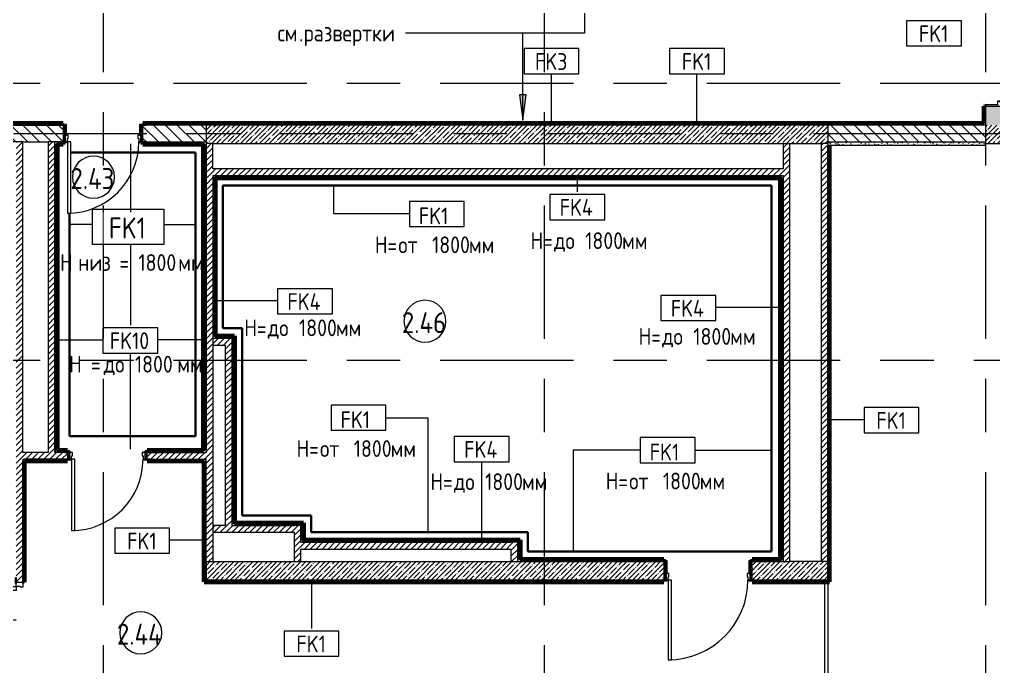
# Model space of a CAD drawing. Header units: millimetres. Extents: x 81731 to 272849, y -8553 to 29000.
# Drawn here: x 109710 to 121303, y 4150 to 11859 of the extents above; entities that cross this region are included whole.
import ezdxf

# ---------------------------------------------------------------- set-up
doc = ezdxf.new("R2010")
doc.units = ezdxf.units.MM
doc.linetypes.add('Осевая', pattern=[3175, 635, -476.25, 1587.5, -476.25])
for name, color, linetype, lineweight in [('A-AREA-IDEN', 7, 'Continuous', 9), ('A-DETL', 7, 'Continuous', 9), ('A-DETL-1', 7, 'Continuous', 35), ('A-DOOR', 7, 'Continuous', 9), ('A-DOOR-1', 7, 'Continuous', 13), ('A-DOOR-FRAM', 7, 'Continuous', 13), ('A-DOOR-FRAM-1', 7, 'Continuous', 9), ('A-WALL', 7, 'Continuous', 9), ('A-WALL-IDEN', 7, 'Continuous', 9), ('G-ANNO-TEXT', 7, 'Continuous', 9), ('I-WALL', 7, 'Continuous', 9), ('Оси', 7, 'Continuous', 9), ('Оси-2', 7, 'Осевая', 9)]:
    doc.layers.add(name, color=color, linetype=linetype, lineweight=lineweight)
for name, color, linetype, lineweight, true_color in [('A-WALL-2', 7, 'Continuous', 9, 0xff80c0), ('G-ANNO-TEXT-1', 7, 'Continuous', 9, 0x3c3c3c), ('I-WALL-15', 7, 'Continuous', 90, 0x00ff40), ('I-WALL-19', 7, 'Continuous', 50, 0xe1dc04), ('I-WALL-2', 7, 'Continuous', 9, 0x00ff40), ('I-WALL-21', 7, 'Continuous', 70, 0xa9f3f5), ('I-WALL-3', 7, 'Continuous', 9, 0xa9f3f5), ('I-WALL-4', 7, 'Continuous', 9, 0xc0c0c0), ('I-WALL-7', 7, 'Continuous', 80, 0xff80c0)]:
    doc.layers.add(name, color=color, linetype=linetype, lineweight=lineweight, true_color=true_color)
doc.styles.add('GOST Common', font='GOST_Common.ttf', dxfattribs={"width": 0.9, "height": 250})
doc.styles.add('GOST Common_1', font='GOST_Common.ttf', dxfattribs={"width": 0.9, "height": 200})
pattern_1 = [(45, (0, 0), (-35.35534, 35.35534), [])]
pattern_2 = [(45, (0, 0), (-57.024626, 57.024626), []), (45, (57.025, 0), (-57.024626, 57.024626), [100.806, -20.161, 3.353, -16.808])]
pattern_3 = [(0, (0, 0), (121.92, 30.48), [10.058, -81.382, 10.058, -81.382, -487.68]), (0, (0, 0), (121.92, 30.48), [-182.88, 10.058, -172.822, 10.058, -81.382, -213.36]), (0, (0, 0), (121.92, 30.48), [-457.2, 10.058, -50.902, 10.058, -142.342]), (120, (45.72, 15.24), (-87.356454, 90.345817), [10.058, -81.382, 10.058, -81.382, -487.68]), (120, (45.72, 15.24), (-87.356454, 90.345817), [-182.88, 10.058, -172.822, 10.058, -81.382, -213.36]), (120, (45.72, 15.24), (-87.356454, 90.345817), [-457.2, 10.058, -50.902, 10.058, -142.342]), (240, (60.96, 76.2), (-34.563546, -120.825817), [10.058, -81.382, 10.058, -81.382, -487.68]), (240, (60.96, 76.2), (-34.563546, -120.825817), [-182.88, 10.058, -172.822, 10.058, -81.382, -213.36]), (240, (60.96, 76.2), (-34.563546, -120.825817), [-457.2, 10.058, -50.902, 10.058, -142.342])]

# ---------------------------------------------------------------- blocks, each defined once
blk = doc.blocks.new('110_Дверь_СКБ_2Ст - Д-1_л_Лестничная клетка EIS60 2-32142534-План отделки стен 2 этажа в осях 23-33')
at = {"layer": 'A-DOOR'}
for centre, radius, start, end in [((662.5, 110), 900, 90, 180), ((-637.5, 110), 400, 360, 90)]:
    blk.add_arc(centre, radius, start, end, dxfattribs=at)
at = {"layer": 'A-DOOR-1'}
for p, q in [((662.5, 1010), (612.5, 1010)), ((612.5, 1010), (612.5, 110)), ((662.5, 110), (662.5, 1010)), ((-637.5, 510), (-637.5, 110)), ((-587.5, 510), (-637.5, 510)), ((-587.5, 110), (-587.5, 510)), ((-637.5, 110), (-587.5, 110)), ((612.5, 110), (662.5, 110))]:
    blk.add_line(p, q, dxfattribs=at)
at = {"layer": 'A-DOOR-FRAM'}
for p, q in [((-672.5, 118), (-742.5, 118)), ((-742.5, 118), (-742.5, 110)), ((-672.5, 110), (-672.5, 118)), ((767.5, 118), (697.5, 118)), ((697.5, 118), (697.5, 110)), ((767.5, 110), (767.5, 118)), ((-742.5, 110), (-672.5, 110)), ((-637.5, 110), (-687.5, 110)), ((-687.5, 110), (-687.5, 30)), ((-687.5, 30), (-627.5, 30)), ((-672.5, 30), (-687.5, 30)), ((-687.5, 30), (-687.5, -110)), ((-672.5, -110), (-672.5, 30)), ((-637.5, 60), (-637.5, 110)), ((-627.5, 60), (-637.5, 60)), ((-627.5, 30), (-627.5, 60)), ((662.5, 60), (652.5, 60)), ((652.5, 60), (652.5, 30)), ((652.5, 30), (712.5, 30)), ((662.5, 110), (662.5, 60)), ((712.5, 110), (662.5, 110)), ((697.5, 110), (767.5, 110)), ((712.5, 30), (697.5, 30)), ((697.5, 30), (697.5, -110)), ((712.5, 30), (712.5, 110)), ((712.5, -110), (712.5, 30)), ((-672.5, -110), (-742.5, -110)), ((-742.5, -110), (-742.5, -118)), ((-687.5, -110), (-672.5, -110)), ((-672.5, -118), (-672.5, -110)), ((697.5, -110), (712.5, -110)), ((767.5, -110), (697.5, -110)), ((697.5, -110), (697.5, -118)), ((767.5, -118), (767.5, -110)), ((-742.5, -118), (-672.5, -118)), ((697.5, -118), (767.5, -118))]:
    blk.add_line(p, q, dxfattribs=at)
blk = doc.blocks.new('110_Дверь_СКБ_1Ст_Внутренняя1 - Д-7а_л__950x2100h_Туалет-32220591-План отделки стен 2 этажа в осях 23-33')
at = {"layer": 'A-DOOR'}
h = blk.add_hatch(dxfattribs=at)
h.set_pattern_fill('FP_11', color=256, style=0, pattern_type=2)
h.set_pattern_definition([(135, (1776.41, 174.685), (-14.14214, -14.14214), []), (225, (1776.41, 174.685), (14.14214, -14.14214), [])])
h.paths.add_polyline_path([(537.5, 110), (512.5, 110), (512.5, -110), (537.5, -110)])
at = {"layer": 'A-DOOR-FRAM-1'}
h = blk.add_hatch(dxfattribs=at)
h.set_pattern_fill('FP_12', color=256, style=0, pattern_type=2)
h.set_pattern_definition([(45, (-346.384, 174.685), (-14.1421, 14.1421), []), (135, (-346.384, 174.685), (-14.1421, -14.1421), [])])
h.paths.add_polyline_path([(-487.5, 110), (-512.5, 110), (-512.5, -110), (-487.5, -110)])
at = {"layer": 'A-DOOR'}
blk.add_arc((487.5, 110), 950, 90, 180, dxfattribs=at)
at = {"layer": 'A-DOOR-1'}
for p, q in [((487.5, 1060), (447.5, 1060)), ((447.5, 1060), (447.5, 110)), ((487.5, 110), (487.5, 1060)), ((447.5, 110), (487.5, 110))]:
    blk.add_line(p, q, dxfattribs=at)
at = {"layer": 'A-DOOR-FRAM'}
for p, q in [((-472.5, 118), (-542.5, 118)), ((-542.5, 118), (-542.5, 110)), ((-472.5, 110), (-472.5, 118)), ((567.5, 118), (497.5, 118)), ((497.5, 118), (497.5, 110)), ((567.5, 110), (567.5, 118)), ((-542.5, 110), (-472.5, 110)), ((-487.5, 110), (-512.5, 110)), ((-512.5, 110), (-512.5, -110)), ((-462.5, 110), (-487.5, 110)), ((-487.5, 110), (-487.5, 30)), ((-487.5, -110), (-487.5, 110)), ((-472.5, 110), (-487.5, 110)), ((-487.5, 110), (-487.5, 109)), ((-487.5, 109), (-472.5, 109)), ((-487.5, 30), (-452.5, 30)), ((-472.5, 30), (-487.5, 30)), ((-487.5, 30), (-487.5, -110)), ((-472.5, 109), (-472.5, 110)), ((-472.5, -110), (-472.5, 30)), ((-462.5, 70), (-462.5, 110)), ((-452.5, 70), (-462.5, 70)), ((-452.5, 30), (-452.5, 70)), ((487.5, 70), (477.5, 70)), ((477.5, 70), (477.5, 30)), ((477.5, 30), (512.5, 30)), ((487.5, 110), (487.5, 70)), ((512.5, 110), (487.5, 110)), ((512.5, 110), (497.5, 110)), ((497.5, 110), (497.5, 109)), ((497.5, 110), (567.5, 110)), ((497.5, 109), (512.5, 109)), ((512.5, 30), (497.5, 30)), ((497.5, 30), (497.5, -110)), ((512.5, 30), (512.5, 110)), ((537.5, 110), (512.5, 110)), ((512.5, 110), (512.5, -110)), ((512.5, 109), (512.5, 110)), ((512.5, -110), (512.5, 30)), ((537.5, -110), (537.5, 110)), ((-472.5, -110), (-542.5, -110)), ((-542.5, -110), (-542.5, -118)), ((-512.5, -110), (-487.5, -110)), ((-487.5, -110), (-472.5, -110)), ((-472.5, -118), (-472.5, -110)), ((497.5, -110), (512.5, -110)), ((567.5, -110), (497.5, -110)), ((497.5, -110), (497.5, -118)), ((512.5, -110), (537.5, -110)), ((567.5, -118), (567.5, -110)), ((-542.5, -118), (-472.5, -118)), ((497.5, -118), (567.5, -118))]:
    blk.add_line(p, q, dxfattribs=at)
blk = doc.blocks.new('110_Дверь_СКБ_1Ст_Внутренняя1 - Д-8 950x2100h_охрана-31784688-План отделки стен 2 этажа в осях 23-33')
at = {"layer": 'A-DOOR'}
h = blk.add_hatch(dxfattribs=at)
h.set_pattern_fill('FP_6', color=256, style=0, pattern_type=2)
h.set_pattern_definition([(135, (1826.41, 164.685), (-14.14214, -14.14214), []), (225, (1826.41, 164.685), (14.14214, -14.14214), [])])
h.paths.add_polyline_path([(487.5, 100), (462.5, 100), (462.5, -100), (487.5, -100)])
at = {"layer": 'A-DOOR-FRAM-1'}
h = blk.add_hatch(dxfattribs=at)
h.set_pattern_fill('FP_7', color=256, style=0, pattern_type=2)
h.set_pattern_definition([(45, (-296.384, 164.685), (-14.1421, 14.1421), []), (135, (-296.384, 164.685), (-14.1421, -14.1421), [])])
h.paths.add_polyline_path([(-437.5, 100), (-462.5, 100), (-462.5, -100), (-437.5, -100)])
at = {"layer": 'A-DOOR'}
blk.add_arc((437.5, 100), 850, 90, 180, dxfattribs=at)
at = {"layer": 'A-DOOR-1'}
for p, q in [((437.5, 950), (397.5, 950)), ((397.5, 950), (397.5, 100)), ((437.5, 100), (437.5, 950)), ((397.5, 100), (437.5, 100))]:
    blk.add_line(p, q, dxfattribs=at)
at = {"layer": 'A-DOOR-FRAM'}
for p, q in [((-422.5, 108), (-492.5, 108)), ((-492.5, 108), (-492.5, 100)), ((-492.5, 100), (-422.5, 100)), ((-437.5, 100), (-462.5, 100)), ((-462.5, 100), (-462.5, -100)), ((-412.5, 100), (-437.5, 100)), ((-437.5, 100), (-437.5, 20)), ((-437.5, -100), (-437.5, 100)), ((-422.5, 100), (-437.5, 100)), ((-437.5, 100), (-437.5, 99)), ((-437.5, 99), (-422.5, 99)), ((-437.5, 20), (-402.5, 20)), ((-422.5, 20), (-437.5, 20)), ((-437.5, 20), (-437.5, -100)), ((-422.5, 100), (-422.5, 108)), ((-422.5, 99), (-422.5, 100)), ((-422.5, -100), (-422.5, 20)), ((-412.5, 60), (-412.5, 100)), ((-402.5, 60), (-412.5, 60)), ((-402.5, 20), (-402.5, 60)), ((437.5, 60), (427.5, 60)), ((427.5, 60), (427.5, 20)), ((427.5, 20), (462.5, 20)), ((437.5, 100), (437.5, 60)), ((462.5, 100), (437.5, 100)), ((517.5, 108), (447.5, 108)), ((447.5, 108), (447.5, 100)), ((462.5, 100), (447.5, 100)), ((447.5, 100), (447.5, 99)), ((447.5, 100), (517.5, 100)), ((447.5, 99), (462.5, 99)), ((462.5, 20), (447.5, 20)), ((447.5, 20), (447.5, -100)), ((462.5, 20), (462.5, 100)), ((487.5, 100), (462.5, 100)), ((462.5, 100), (462.5, -100)), ((462.5, 99), (462.5, 100)), ((462.5, -100), (462.5, 20)), ((487.5, -100), (487.5, 100)), ((517.5, 100), (517.5, 108)), ((-422.5, -100), (-492.5, -100)), ((-492.5, -100), (-492.5, -108)), ((-492.5, -108), (-422.5, -108)), ((-462.5, -100), (-437.5, -100)), ((-437.5, -100), (-422.5, -100)), ((-422.5, -108), (-422.5, -100)), ((447.5, -100), (462.5, -100)), ((517.5, -100), (447.5, -100)), ((447.5, -100), (447.5, -108)), ((447.5, -108), (517.5, -108)), ((462.5, -100), (487.5, -100)), ((517.5, -108), (517.5, -100))]:
    blk.add_line(p, q, dxfattribs=at)
blk = doc.blocks.new('110_Дверь_СКБ_1Ст_Внутренняя1 - Д-8 950x2100h_охрана-32224770-План отделки стен 2 этажа в осях 23-33')
at = {"layer": 'A-DOOR'}
h = blk.add_hatch(dxfattribs=at)
h.set_pattern_fill('FP_15', color=256, style=0, pattern_type=2)
h.set_pattern_definition([(135, (1826.41, 104.685), (-14.14214, -14.14214), []), (225, (1826.41, 104.685), (14.14214, -14.14214), [])])
h.paths.add_polyline_path([(487, 40), (462, 40), (462, -40), (487, -40)])
at = {"layer": 'A-DOOR-FRAM-1'}
h = blk.add_hatch(dxfattribs=at)
h.set_pattern_fill('FP_16', color=256, style=0, pattern_type=2)
h.set_pattern_definition([(45, (-296.384, 104.685), (-14.1421, 14.1421), []), (135, (-296.384, 104.685), (-14.1421, -14.1421), [])])
h.paths.add_polyline_path([(-438, 40), (-463, 40), (-463, -40), (-438, -40)])
at = {"layer": 'A-DOOR'}
blk.add_arc((437, 40), 850, 90, 180, dxfattribs=at)
at = {"layer": 'A-DOOR-1'}
for p, q in [((437, 890), (397, 890)), ((397, 890), (397, 40)), ((437, 40), (437, 890)), ((397, 40), (437, 40))]:
    blk.add_line(p, q, dxfattribs=at)
at = {"layer": 'A-DOOR-FRAM'}
for p, q in [((-423, 48), (-493, 48)), ((-493, 48), (-493, 40)), ((-493, 40), (-423, 40)), ((-438, 40), (-463, 40)), ((-463, 40), (-463, -40)), ((-413, 40), (-438, 40)), ((-438, 40), (-438, -40)), ((-438, -40), (-438, 40)), ((-423, 40), (-438, 40)), ((-438, 40), (-438, 39)), ((-438, 39), (-423, 39)), ((-423, 40), (-423, 48)), ((-423, 39), (-423, 40)), ((-413, 0), (-413, 40)), ((-403, 0), (-413, 0)), ((-403, -40), (-403, 0)), ((437, 0), (427, 0)), ((427, 0), (427, -40)), ((437, 40), (437, 0)), ((462, 40), (437, 40)), ((517, 48), (447, 48)), ((447, 48), (447, 40)), ((462, 40), (447, 40)), ((447, 40), (447, 39)), ((447, 40), (517, 40)), ((447, 39), (462, 39)), ((462, -40), (462, 40)), ((487, 40), (462, 40)), ((462, 40), (462, -40)), ((462, 39), (462, 40)), ((487, -40), (487, 40)), ((517, 40), (517, 48)), ((-423, -40), (-493, -40)), ((-493, -40), (-493, -48)), ((-493, -48), (-423, -48)), ((-463, -40), (-438, -40)), ((-423, -39), (-438, -39)), ((-438, -39), (-438, -40)), ((-438, -40), (-403, -40)), ((-438, -40), (-423, -40)), ((-423, -40), (-423, -39)), ((-423, -48), (-423, -40)), ((427, -40), (462, -40)), ((462, -39), (447, -39)), ((447, -39), (447, -40)), ((447, -40), (462, -40)), ((517, -40), (447, -40)), ((447, -40), (447, -48)), ((447, -48), (517, -48)), ((462, -40), (462, -39)), ((462, -40), (487, -40)), ((517, -48), (517, -40))]:
    blk.add_line(p, q, dxfattribs=at)
blk = doc.blocks.new('110_Дверь_СКБ_2Ст - Д-5_п_ Из игровой в коридор-32351726-План отделки стен 2 этажа в осях 23-33')
at = {"layer": 'A-DOOR'}
for centre, radius, start, end in [((-638, -40), 400, 270, 0), ((662, -40), 900, 180, 270)]:
    blk.add_arc(centre, radius, start, end, dxfattribs=at)
at = {"layer": 'A-DOOR-1'}
for p, q in [((-638, -40), (-588, -40)), ((-638, -440), (-638, -40)), ((-588, -40), (-588, -440)), ((612, -40), (662, -40)), ((612, -940), (612, -40)), ((662, -40), (662, -940)), ((-588, -440), (-638, -440)), ((662, -940), (612, -940))]:
    blk.add_line(p, q, dxfattribs=at)
at = {"layer": 'A-DOOR-FRAM'}
for p, q in [((-742, 48), (-672, 48)), ((-742, 40), (-742, 48)), ((-672, 40), (-742, 40)), ((-688, 40), (-628, 40)), ((-688, -40), (-688, 40)), ((-688, 40), (-672, 40)), ((-688, 39), (-688, 40)), ((-672, 39), (-688, 39)), ((-672, 48), (-672, 40)), ((-672, 40), (-672, 39)), ((-638, 10), (-638, -40)), ((-628, 10), (-638, 10)), ((-628, 40), (-628, 10)), ((652, 40), (712, 40)), ((652, 10), (652, 40)), ((662, 10), (652, 10)), ((662, -40), (662, 10)), ((698, 40), (698, 48)), ((698, 48), (768, 48)), ((698, 39), (698, 40)), ((698, 40), (712, 40)), ((768, 40), (698, 40)), ((712, 39), (698, 39)), ((712, 40), (712, -40)), ((712, 40), (712, 39)), ((768, 48), (768, 40)), ((-742, -40), (-672, -40)), ((-742, -48), (-742, -40)), ((-672, -48), (-742, -48)), ((-638, -40), (-688, -40)), ((-672, -40), (-672, -48)), ((712, -40), (662, -40)), ((698, -48), (698, -40)), ((698, -40), (768, -40)), ((768, -48), (698, -48)), ((768, -40), (768, -48))]:
    blk.add_line(p, q, dxfattribs=at)
blk = doc.blocks.new('Марка_Помещения - Номер-25198446-План отделки стен 2 этажа в осях 23-33')
at = {"layer": 'A-AREA-IDEN'}
for start, end in [(360, 180), (180, 360)]:
    blk.add_arc((0, 0), 2.5, start, end, dxfattribs=at)
blk = doc.blocks.new('М_стена_0001 - Типоразмер_без рамки-25382661-План отделки стен 2 этажа в осях 23-33')
at = {"layer": 'A-WALL-IDEN'}
for p, q in [((3.26, 1.52), (-3.27, 1.52)), ((-3.27, 1.52), (-3.27, -1.48)), ((3.26, -1.48), (3.26, 1.52)), ((-3.27, -1.48), (3.26, -1.48))]:
    blk.add_line(p, q, dxfattribs=at)

msp = doc.modelspace()

# ---------------------------------------------------------------- hatches: boundary and pattern name
at = {"layer": 'G-ANNO-TEXT-1'}
msp.add_hatch(color=256, dxfattribs=at).paths.add_polyline_path([(115699.3, 10660.4), (115738.8, 10960.4), (115659.8, 10960.4)])
at = {"layer": 'I-WALL'}
h = msp.add_hatch(dxfattribs=at)
h.set_pattern_fill('FP_2', color=256, style=0, pattern_type=2)
h.set_pattern_definition(pattern_2)
h.paths.add_polyline_path([(121210, 10600), (121430, 10600), (121430, 10825), (121210, 10825), (121210, 10770)])
h.paths.add_polyline_path([(121430, 12225), (121430, 13400), (121210, 13400), (121210, 12225), (121380, 12225)])
h.paths.add_polyline_path([(121210, 13900), (121430, 13900), (121430, 18600), (121210, 18600), (121210, 13920)])
h = msp.add_hatch(dxfattribs=at)
h.set_pattern_fill('FP_39', color=256, style=0, pattern_type=2)
h.set_pattern_definition(pattern_3)
h.paths.add_polyline_path([(121210, 10600), (121210, 10770), (121202, 10770), (121202, 10825), (121190, 10825), (121190, 10600)])
h.paths.add_polyline_path([(121190, 12225), (121202, 12225), (121202, 12280), (121210, 12280), (121210, 12430), (121190, 12430), (121190, 12394.2)])
h = msp.add_hatch(dxfattribs=at)
h.set_pattern_fill('FP_39', color=256, style=0, pattern_type=2)
h.set_pattern_definition(pattern_3)
h.paths.add_polyline_path([(107650, 10600), (107650, 10608), (107705, 10608), (107705, 10620), (105095, 10620), (105095, 10608), (105125, 10608), (105125, 10600), (107130, 10600)])
h.paths.add_polyline_path([(121190, 10600), (121189, 10620), (111180, 10620), (111180, 10608), (111210, 10608), (111210, 10600), (120779.7, 10600)])
h.paths.add_polyline_path([(103615, 10600), (103615, 10608), (103645, 10608), (103645, 10620), (100809, 10620), (100809, 10600), (102678.2, 10600)])
h.paths.add_polyline_path([(110200, 10600), (110200, 10608), (110230, 10608), (110230, 10620), (109105, 10620), (109105, 10608), (109160, 10608), (109160, 10600)])
h = msp.add_hatch(dxfattribs=at)
h.set_pattern_fill('FP_4', color=256, style=0, pattern_type=2)
h.set_pattern_definition([(135, (0, 0), (-70.71068, -70.71068), [])])
h.paths.add_polyline_path([(121210, 10400), (121210, 10600), (119330, 10600), (119330, 10400), (120779.7, 10400)])
h.paths.add_polyline_path([(107650, 10400), (107705, 10400), (107705, 10600), (107350, 10600), (107350, 10400)])
h.paths.add_polyline_path([(111180, 10400), (111930, 10400), (111930, 10600), (111180, 10600)])
h.paths.add_polyline_path([(109105, 10400), (110230, 10400), (110230, 10600), (109105, 10600), (109105, 10520)])
h = msp.add_hatch(dxfattribs=at)
h.set_pattern_fill('FP_2', color=256, style=0, pattern_type=2)
h.set_pattern_definition(pattern_2)
h.paths.add_polyline_path([(119250, 10380), (119330, 10380), (119330, 10600), (111930, 10600), (111930, 10380), (115607.8, 10380)])
h = msp.add_hatch(dxfattribs=at)
h.set_pattern_fill('FP_2', color=256, style=0, pattern_type=2)
h.set_pattern_definition(pattern_2)
h.paths.add_polyline_path([(125080, 10380), (125080, 10600), (124405, 10600), (124405, 10380), (124880, 10380)])
h.paths.add_polyline_path([(121210, 10380), (123005, 10380), (123005, 10600), (121210, 10600), (121210, 10400)])
h = msp.add_hatch(dxfattribs=at)
h.set_pattern_fill('FP_5', color=256, style=0, pattern_type=2)
h.set_pattern_definition(pattern_1)
h.paths.add_polyline_path([(109670, 100), (109750, 100), (109749, 3755), (109670, 3755), (109670, 150)])
h.paths.add_polyline_path([(109670, 5155), (109750, 5155), (109750, 10400), (109670, 10400), (109670, 5210)])
h = msp.add_hatch(dxfattribs=at)
h.set_pattern_fill('FP_5', color=256, style=0, pattern_type=2)
h.set_pattern_definition(pattern_1)
h.paths.add_polyline_path([(110050, 6700), (110130, 6700), (110130, 10400), (110050, 10400), (110050, 8220.6)])
h = msp.add_hatch(dxfattribs=at)
h.set_pattern_fill('FP_39', color=256, style=0, pattern_type=2)
h.set_pattern_definition(pattern_3)
h.paths.add_polyline_path([(111930, 10380), (111930, 10400), (111210, 10399.2), (111210, 10392), (111180, 10392), (111180, 10380), (111910, 10380)])
h.paths.add_polyline_path([(110130, 10380), (110230, 10380), (110230, 10392), (110200, 10392.5), (110200, 10400), (110130, 10400)])
h = msp.add_hatch(dxfattribs=at)
h.set_pattern_fill('FP_39', color=256, style=0, pattern_type=2)
h.set_pattern_definition(pattern_3)
h.paths.add_polyline_path([(110130, 6720), (110150, 6720), (110150, 10380), (110130, 10380), (110130, 8220.6)])
h = msp.add_hatch(dxfattribs=at)
h.set_pattern_fill('FP_39', color=256, style=0, pattern_type=2)
h.set_pattern_definition(pattern_3)
h.paths.add_polyline_path([(111930, 6700), (111930, 10380), (111910, 10380), (111910, 6700)])
h = msp.add_hatch(dxfattribs=at)
h.set_pattern_fill('FP_5', color=256, style=0, pattern_type=2)
h.set_pattern_definition(pattern_1)
h.paths.add_polyline_path([(112010, 5400), (112010, 10380), (111930, 10380), (111930, 5400)])
h = msp.add_hatch(dxfattribs=at)
h.set_pattern_fill('FP_5', color=256, style=0, pattern_type=2)
h.set_pattern_definition(pattern_1)
h.paths.add_polyline_path([(118800, 5400), (118880, 5400), (118880, 10380), (118800, 10380), (118800, 5420)])
h = msp.add_hatch(dxfattribs=at)
h.set_pattern_fill('FP_5', color=256, style=0, pattern_type=2)
h.set_pattern_definition(pattern_1)
h.paths.add_polyline_path([(119250, 5400), (119330, 5400), (119330, 10380), (119250, 10380), (119250, 8220.6)])
h = msp.add_hatch(dxfattribs=at)
h.set_pattern_fill('FP_39', color=256, style=0, pattern_type=2)
h.set_pattern_definition(pattern_3)
h.paths.add_polyline_path([(119350, 10360), (121210, 10360), (121210, 10400), (119330, 10400), (119330, 10360)])
h = msp.add_hatch(dxfattribs=at)
h.set_pattern_fill('FP_39', color=256, style=0, pattern_type=2)
h.set_pattern_definition(pattern_3)
h.paths.add_polyline_path([(119330, 5159), (119351, 5160), (119350, 10360), (119330, 10360), (119330, 5160)])
h = msp.add_hatch(dxfattribs=at)
h.set_pattern_fill('FP_5', color=256, style=0, pattern_type=2)
h.set_pattern_definition(pattern_1)
h.paths.add_polyline_path([(112010, 10000), (118800, 10000), (118800, 10080), (112010, 10080)])
h = msp.add_hatch(dxfattribs=at)
h.set_pattern_fill('FP_39', color=256, style=0, pattern_type=2)
h.set_pattern_definition(pattern_3)
h.paths.add_polyline_path([(112010, 9980), (118800, 9980), (118800, 10000), (112010, 10000)])
h = msp.add_hatch(dxfattribs=at)
h.set_pattern_fill('FP_39', color=256, style=0, pattern_type=2)
h.set_pattern_definition(pattern_3)
h.paths.add_polyline_path([(112030, 8060), (112030, 9980), (112010, 9980), (112010, 8060)])
h = msp.add_hatch(dxfattribs=at)
h.set_pattern_fill('FP_39', color=256, style=0, pattern_type=2)
h.set_pattern_definition(pattern_3)
h.paths.add_polyline_path([(118780, 5420), (118800, 5420), (118800, 9980), (118780, 9980), (118780, 8220.6)])
h = msp.add_hatch(dxfattribs=at)
h.set_pattern_fill('FP_5', color=256, style=0, pattern_type=2)
h.set_pattern_definition(pattern_1)
h.paths.add_polyline_path([(112240, 7980), (112240, 8060), (112010, 8060), (112010, 7980), (112160, 7980)])
h = msp.add_hatch(dxfattribs=at)
h.set_pattern_fill('FP_39', color=256, style=0, pattern_type=2)
h.set_pattern_definition(pattern_3)
h.paths.add_polyline_path([(112260, 8060), (112260, 8080), (112030, 8080), (112030, 8060), (112240, 8060)])
h = msp.add_hatch(dxfattribs=at)
h.set_pattern_fill('FP_39', color=256, style=0, pattern_type=2)
h.set_pattern_definition(pattern_3)
h.paths.add_polyline_path([(112260, 5830), (112260, 8060), (112240, 8060), (112240, 5830)])
h = msp.add_hatch(dxfattribs=at)
h.set_pattern_fill('FP_5', color=256, style=0, pattern_type=2)
h.set_pattern_definition(pattern_1)
h.paths.add_polyline_path([(112160, 5830), (112240, 5830), (112240, 7980), (112160, 7980), (112160, 6133.9)])
h = msp.add_hatch(dxfattribs=at)
h.set_pattern_fill('FP_5', color=256, style=0, pattern_type=2)
h.set_pattern_definition(pattern_1)
h.paths.add_polyline_path([(111260, 6620), (111930, 6620), (111930, 6700), (111230, 6700), (111230, 6620)])
h.paths.add_polyline_path([(109750, 6620), (110280, 6620), (110280, 6700), (109750, 6700)])
h = msp.add_hatch(dxfattribs=at)
h.set_pattern_fill('FP_39', color=256, style=0, pattern_type=2)
h.set_pattern_definition(pattern_3)
h.paths.add_polyline_path([(111909, 6600), (111930, 6600), (111930, 6620), (111260, 6619.1), (111260, 6612), (111230, 6612), (111230, 6600), (111728.9, 6600)])
h.paths.add_polyline_path([(109770, 6600), (110280, 6600), (110280, 6612), (110250, 6612), (110250, 6620), (109750, 6620), (109750, 6600)])
h = msp.add_hatch(dxfattribs=at)
h.set_pattern_fill('FP_39', color=256, style=0, pattern_type=2)
h.set_pattern_definition(pattern_3)
h.paths.add_polyline_path([(111728.9, 6700), (111910, 6700), (111910, 6720), (111230, 6720), (111230, 6708), (111260, 6708), (111260, 6700)])
h.paths.add_polyline_path([(110130, 6700), (110250, 6700), (110250, 6708), (110280, 6708), (110280, 6720), (110130, 6720)])
h = msp.add_hatch(dxfattribs=at)
h.set_pattern_fill('FP_39', color=256, style=0, pattern_type=2)
h.set_pattern_definition(pattern_3)
h.paths.add_polyline_path([(109750, 150), (109770, 150), (109770, 3755), (109758, 3755), (109758, 3700), (109750, 3700), (109750, 916.9)])
h.paths.add_polyline_path([(109758, 5155), (109770, 5155), (109770, 6600), (109750, 6600), (109750.8, 5210), (109758, 5210), (109758, 5168.3)])
h = msp.add_hatch(dxfattribs=at)
h.set_pattern_fill('FP_39', color=256, style=0, pattern_type=2)
h.set_pattern_definition(pattern_3)
h.paths.add_polyline_path([(111930, 5180), (111930, 6600), (111910, 6600), (111910, 5180)])
h = msp.add_hatch(dxfattribs=at)
h.set_pattern_fill('FP_5', color=256, style=0, pattern_type=2)
h.set_pattern_definition(pattern_1)
h.paths.add_polyline_path([(112010, 5750), (112980, 5750), (112980, 5830), (112010, 5830)])
h = msp.add_hatch(dxfattribs=at)
h.set_pattern_fill('FP_39', color=256, style=0, pattern_type=2)
h.set_pattern_definition(pattern_3)
h.paths.add_polyline_path([(112260, 5830), (113080, 5830), (113080, 5850), (112260, 5850)])
h = msp.add_hatch(dxfattribs=at)
h.set_pattern_fill('FP_5', color=256, style=0, pattern_type=2)
h.set_pattern_definition(pattern_1)
h.paths.add_polyline_path([(113060, 5400), (113060, 5830), (112980, 5830), (112980, 5400), (113021.9, 5400)])
h = msp.add_hatch(dxfattribs=at)
h.set_pattern_fill('FP_39', color=256, style=0, pattern_type=2)
h.set_pattern_definition(pattern_3)
h.paths.add_polyline_path([(113080, 5630), (113080, 5830), (113060, 5830), (113060, 5630)])
h = msp.add_hatch(dxfattribs=at)
h.set_pattern_fill('FP_5', color=256, style=0, pattern_type=2)
h.set_pattern_definition(pattern_1)
h.paths.add_polyline_path([(113060, 5550), (115560, 5550), (115560, 5630), (113060, 5630)])
h = msp.add_hatch(dxfattribs=at)
h.set_pattern_fill('FP_39', color=256, style=0, pattern_type=2)
h.set_pattern_definition(pattern_3)
h.paths.add_polyline_path([(113080, 5630), (115660, 5630), (115660, 5650), (113080, 5650)])
h = msp.add_hatch(dxfattribs=at)
h.set_pattern_fill('FP_5', color=256, style=0, pattern_type=2)
h.set_pattern_definition(pattern_1)
h.paths.add_polyline_path([(115640, 5400), (115640, 5630), (115560, 5630), (115560, 5400), (115607.8, 5400)])
h = msp.add_hatch(dxfattribs=at)
h.set_pattern_fill('FP_39', color=256, style=0, pattern_type=2)
h.set_pattern_definition(pattern_3)
h.paths.add_polyline_path([(115660, 5400), (115660, 5630), (115640, 5630), (115640, 5400)])
h = msp.add_hatch(dxfattribs=at)
h.set_pattern_fill('FP_2', color=256, style=0, pattern_type=2)
h.set_pattern_definition(pattern_2)
h.paths.add_polyline_path([(119330, 5180), (119330, 5400), (118430, 5400), (118430, 5180), (119290, 5180)])
h.paths.add_polyline_path([(113021.9, 5180), (117380, 5180), (117380, 5400), (111930, 5400), (111930, 5180)])
h = msp.add_hatch(dxfattribs=at)
h.set_pattern_fill('FP_39', color=256, style=0, pattern_type=2)
h.set_pattern_definition(pattern_3)
h.paths.add_polyline_path([(118460, 5400), (118800, 5400), (118800, 5420), (118430, 5420), (118430, 5408), (118460, 5408), (118460, 5401.7)])
h.paths.add_polyline_path([(115660, 5400), (117350, 5400), (117350, 5408), (117380, 5408), (117380, 5420), (115660, 5420)])
h = msp.add_hatch(dxfattribs=at)
h.set_pattern_fill('FP_39', color=256, style=0, pattern_type=2)
h.set_pattern_definition(pattern_3)
h.paths.add_polyline_path([(117380, 5160), (117380, 5172), (117350, 5172), (117350, 5180), (111910, 5180), (111910, 5160), (115607.8, 5160)])
h.paths.add_polyline_path([(119330, 5160), (119330, 5180), (118460, 5180), (118460, 5172), (118430, 5172), (118430, 5160), (118460, 5160)])
at = {"layer": 'I-WALL-2'}
for points in [[(118769, 9969), (118780, 9969), (118780, 9980), (112030, 9980), (112030, 9969), (115607.8, 9969)], [(112041, 8080), (112041, 9969), (112030, 9969), (112030, 8080)], [(118769, 5431), (118780, 5431), (118780, 9969), (118769, 9969), (118769, 8220.6)], [(112240, 8080), (112271, 8080), (112271, 8091), (112041, 8091), (112041, 8080)], [(112260, 5850), (112271, 5850), (112271, 8080), (112260, 8080), (112260, 6133.9)], [(113080, 5850), (113091, 5850), (113091, 5861), (112271, 5861), (112271, 5850), (113060, 5850)], [(113091, 5650), (113091, 5850), (113080, 5850), (113080, 5650)], [(115560, 5650), (115671, 5650), (115671, 5661), (113091, 5661), (113091, 5650)], [(115671, 5420), (115671, 5650), (115660, 5650), (115660, 5420)]]:
    msp.add_hatch(color=256, dxfattribs=at).paths.add_polyline_path(points)
h = msp.add_hatch(color=256, dxfattribs=at)
h.paths.add_polyline_path([(118780, 5420), (118780, 5431), (118430, 5431), (118430, 5420)])
h.paths.add_polyline_path([(117380, 5420), (117380, 5431), (115671, 5431), (115671, 5420)])
at = {"layer": 'I-WALL-3'}
h = msp.add_hatch(color=256, dxfattribs=at)
h.paths.add_polyline_path([(111901, 10371), (111910, 10371), (111910, 10380), (111180, 10380), (111180, 10371)])
h.paths.add_polyline_path([(110159, 10371), (110230, 10371), (110230, 10380), (110150, 10380), (110150, 10371)])
for points in [[(110159, 6720), (110159, 10371), (110150, 10371), (110150, 6720)], [(111901, 6729), (111910, 6729), (111910, 10371), (111901, 10371), (111901, 8220.6)]]:
    msp.add_hatch(color=256, dxfattribs=at).paths.add_polyline_path(points)
h = msp.add_hatch(color=256, dxfattribs=at)
h.paths.add_polyline_path([(111728.9, 6720), (111910, 6720), (111910, 6729), (111230, 6729), (111230, 6720)])
h.paths.add_polyline_path([(110280, 6720), (110280, 6729), (110159, 6729), (110159, 6720)])

# ---------------------------------------------------------------- linework, layer by layer
at = {"layer": 'A-DETL'}
for p, q in [((113450.5, 9541.5), (113450.5, 9880)), ((115003.6, 9691.5), (114350.5, 9691.5)), ((114350.5, 9691.5), (114350.5, 9391.5)), ((115003.6, 9391.5), (115003.6, 9691.5)), ((114350.5, 9541.5), (113450.5, 9541.5)), ((110579.5, 9417), (110303.5, 9417)), ((111423.5, 9417), (111803.5, 9417)), ((114350.5, 9391.5), (115003.6, 9391.5)), ((114071.9, 7264.2), (113418.8, 7264.2)), ((113418.8, 7264.2), (113418.8, 6964.2)), ((114071.9, 6964.2), (114071.9, 7264.2)), ((114071.9, 7114.2), (114571.9, 7114.2)), ((114571.9, 7114.2), (114571.9, 5750)), ((113418.8, 6964.2), (114071.9, 6964.2)), ((117751.6, 6877.5), (117098.5, 6877.5)), ((117098.5, 6877.5), (117098.5, 6577.5)), ((117751.6, 6577.5), (117751.6, 6877.5)), ((117098.5, 6727.5), (116298.5, 6727.5)), ((116298.5, 6727.5), (116298.5, 5520)), ((117751.6, 6727.5), (118660, 6727.5)), ((117098.5, 6577.5), (117751.6, 6577.5))]:
    msp.add_line(p, q, dxfattribs=at)
at = {"layer": 'A-DETL-1'}
for p, q in [((111803.5, 10273.7), (110320, 10273.7)), ((111803.5, 6893.7), (111803.5, 10273.7)), ((118660, 9880), (112130, 9880)), ((112130, 9880), (112130, 8180)), ((118660, 5520), (118660, 9880)), ((110303.5, 9550), (110303.5, 6893.7)), ((112130, 8180), (112360, 8180)), ((112360, 8180), (112360, 5950)), ((110303.5, 6893.7), (111803.5, 6893.7)), ((112360, 5950), (113180, 5950)), ((113180, 5950), (113180, 5750)), ((113180, 5750), (115760, 5750)), ((115760, 5750), (115760, 5520)), ((115760, 5520), (118660, 5520))]:
    msp.add_line(p, q, dxfattribs=at)
at = {"layer": 'A-WALL'}
for p, q in [((121190, 10825), (121190, 10620)), ((121210, 10380), (121210, 10770)), ((121190, 10620), (111180, 10620)), ((111930, 10600), (111930, 6700)), ((121210, 10600), (119330, 10600)), ((119330, 10600), (119330, 10380)), ((109750, 10400), (109160, 10400)), ((110200, 10400), (110050, 10400)), ((110130, 6700), (110130, 10400)), ((111210, 10400), (111930, 10400)), ((112010, 10380), (111930, 10380)), ((119330, 10380), (119250, 10380)), ((119330, 10400), (121210, 10400)), ((119350, 5186), (119350, 10359.5)), ((112010, 10000), (112010, 8060)), ((118800, 10000), (118800, 5400)), ((109750, 6620), (110250, 6620)), ((109750, 6620), (109750, 5210)), ((110250, 6700), (110130, 6700)), ((111260, 6700), (111930, 6700)), ((111260, 6620), (111930, 6620)), ((111930, 5400), (111930, 6620)), ((109770, 5155), (109770, 6600)), ((111909, 6600), (111910, 6600)), ((112240, 5830), (112980, 5830)), ((113060, 5630), (113060, 5830)), ((113060, 5630), (115560, 5630)), ((111930, 5400), (112010, 5400)), ((115640, 5400), (117350, 5400)), ((118460, 5400), (118880, 5400)), ((119330, 5400), (119250, 5400)), ((111930, 5180), (117350, 5180)), ((119330, 5180), (118460, 5180)), ((119351, 5186), (119350, 5186))]:
    msp.add_line(p, q, dxfattribs=at)
at = {"layer": 'A-WALL-2'}
for p, q in [((119350, 10359.5), (119350, 5186)), ((111909, 6600), (111230, 6600))]:
    msp.add_line(p, q, dxfattribs=at)
at = {"layer": 'A-WALL-IDEN'}
for p, q in [((116042.2, 10632.1), (116042.2, 11197.2)), ((117772.5, 10620.5), (117772.5, 11197.2)), ((111029.7, 10375.5), (111029.7, 8215.6)), ((116348.7, 9974.5), (116348.7, 9803.7)), ((112035.5, 8509.3), (112781.3, 8509.3)), ((118774.5, 8429.3), (117997.9, 8429.3)), ((110162.1, 8043.6), (110703.2, 8043.6)), ((111909.5, 8043.6), (111356.3, 8043.6)), ((111029.7, 6739.8), (111029.7, 7871.6)), ((119350.5, 7093.2), (119761.4, 7093.2)), ((115211.8, 5655.5), (115211.8, 6577.2)), ((111909.5, 5657.4), (111497, 5657.4)), ((113184.8, 5159.5), (113184.8, 4603.7))]:
    msp.add_line(p, q, dxfattribs=at)
at = {"layer": 'G-ANNO-TEXT', "flags": 128}
msp.add_lwpolyline([(110577.3, 9599.6), (111428.9, 9599.6), (111428.9, 9176.6), (110577.3, 9176.6)], close=True, dxfattribs=at)
at = {"layer": 'G-ANNO-TEXT-1'}
for p, q in [((116433.8, 13381), (116433.8, 11696.5)), ((115427.1, 11696.5), (114305.6, 11696.5)), ((115699.3, 11696.5), (115427.1, 11696.5)), ((116433.8, 11696.5), (115427.1, 11696.5)), ((115699.3, 10660.4), (115699.3, 11696.5)), ((115738.8, 10960.4), (115659.8, 10960.4)), ((115659.8, 10960.4), (115699.3, 10660.4)), ((115699.3, 10660.4), (115738.8, 10960.4))]:
    msp.add_line(p, q, dxfattribs=at)
at = {"layer": 'I-WALL-15'}
for p, q in [((118780, 9969), (112041, 9969)), ((112041, 9969), (112041, 8080)), ((118769, 5431), (118769, 9969)), ((112041, 8091), (112271, 8091)), ((112271, 8091), (112271, 5850)), ((112271, 5861), (113091, 5861)), ((113091, 5861), (113091, 5650)), ((113091, 5661), (115671, 5661)), ((115671, 5661), (115671, 5431)), ((115671, 5431), (117380, 5431)), ((117380, 5420), (117380, 5431)), ((118430, 5431), (118780, 5431)), ((118430, 5431), (118430, 5420))]:
    msp.add_line(p, q, dxfattribs=at)
at = {"layer": 'I-WALL-19'}
for p, q in [((115700.3, 10622), (115700.3, 10621)), ((116282.5, 10622), (116691.4, 10622)), ((116282.5, 10622), (116282.5, 10621)), ((116335.7, 10621), (116335.7, 10622)), ((116691.4, 10621), (116691.4, 10622))]:
    msp.add_line(p, q, dxfattribs=at)
at = {"layer": 'I-WALL-21'}
for p, q in [((110230, 10371), (110159, 10371)), ((110159, 10371), (110159, 6729)), ((110230, 10371), (110230, 10380)), ((111180, 10380), (111180, 10371)), ((111901, 10371), (111180, 10371)), ((111901, 6729), (111901, 10371)), ((110159, 6729), (110280, 6729)), ((110280, 6720), (110280, 6729)), ((111230, 6729), (111901, 6729)), ((111230, 6729), (111230, 6720))]:
    msp.add_line(p, q, dxfattribs=at)
at = {"layer": 'I-WALL-4'}
for p, q in [((121202, 10825), (121190, 10825)), ((110200, 10600), (109160, 10600)), ((110230, 10608), (110230, 10620)), ((111180, 10620), (111180, 10608)), ((119330, 10600), (111210, 10600)), ((109750, 10400), (110050, 10400)), ((109750, 6700), (109750, 10400)), ((110050, 10400), (110050, 6700)), ((110150, 10380), (110230, 10380)), ((110150, 6720), (110150, 10380)), ((110230, 10380), (110230, 10392)), ((111180, 10392), (111180, 10380)), ((111180, 10380), (111910, 10380)), ((111910, 10380), (111910, 6720)), ((112010, 10080), (112010, 10380)), ((112010, 10380), (119250, 10380)), ((118800, 10380), (118800, 10080)), ((118880, 5400), (118880, 10380)), ((119250, 10380), (119250, 5400)), ((119330, 10380), (119330, 5400)), ((119330, 10360), (119330, 2980)), ((119350, 10360), (121210, 10360)), ((119350, 10359.5), (119350, 10360)), ((121210, 10380), (122950, 10380)), ((121210, 10360), (121210, 10380)), ((118800, 10080), (112010, 10080)), ((112010, 10000), (118800, 10000)), ((112030, 9980), (118780, 9980)), ((112030, 8080), (112030, 9980)), ((118780, 9980), (118780, 5420)), ((112240, 8060), (112010, 8060)), ((112010, 8060), (112010, 5400)), ((112260, 8080), (112030, 8080)), ((112240, 5830), (112240, 8060)), ((112260, 5850), (112260, 8080)), ((112010, 7980), (112160, 7980)), ((112160, 7980), (112160, 5830)), ((110050, 6700), (109750, 6700)), ((110280, 6720), (110150, 6720)), ((110280, 6708), (110280, 6720)), ((110280, 6600), (110280, 6612)), ((111910, 6720), (111230, 6720)), ((111230, 6720), (111230, 6708)), ((111230, 6612), (111230, 6600)), ((112160, 5830), (112010, 5830)), ((113080, 5850), (112260, 5850)), ((113060, 5830), (112980, 5830)), ((113080, 5650), (113080, 5850)), ((112010, 5750), (112980, 5750)), ((112980, 5750), (112980, 5400)), ((115660, 5650), (113080, 5650)), ((115640, 5630), (115560, 5630)), ((115640, 5400), (115640, 5630)), ((115660, 5420), (115660, 5650)), ((113060, 5550), (115560, 5550)), ((113060, 5400), (113060, 5550)), ((115560, 5550), (115560, 5400)), ((111930, 5400), (111930, 5180)), ((112010, 5400), (115640, 5400)), ((117380, 5420), (115660, 5420)), ((117380, 5408), (117380, 5420)), ((118780, 5420), (118430, 5420)), ((118430, 5420), (118430, 5408)), ((119250, 5400), (118880, 5400)), ((109758, 5155), (109770, 5155)), ((117380, 5160), (117380, 5172)), ((118430, 5172), (118430, 5160)), ((119290, 5180), (119290, 2980))]:
    msp.add_line(p, q, dxfattribs=at)
at = {"layer": 'I-WALL-7'}
for p, q in [((121190, 10825), (121189, 10825)), ((121189, 10825), (121189, 10621)), ((110230, 10621), (109105, 10621)), ((109105, 10620), (110230, 10620)), ((110230, 10620), (110230, 10621)), ((121189, 10621), (111180, 10621)), ((111180, 10621), (111180, 10620)), ((119351, 10359.5), (119350, 10359.5)), ((119351, 5160), (119351, 10359.5)), ((110280, 6600), (109770, 6600)), ((109771, 6599), (110280, 6599)), ((109771, 5155), (109771, 6599)), ((110280, 6599), (110280, 6600)), ((111230, 6600), (111230, 6599)), ((111230, 6599), (111909, 6599)), ((111909, 6599), (111909, 5159)), ((111910, 5160), (111910, 6600)), ((109770, 5155), (109771, 5155)), ((111909, 5159), (117380, 5159)), ((117380, 5160), (111910, 5160)), ((117380, 5159), (117380, 5160)), ((118430, 5160), (118430, 5159)), ((119330, 5160), (118430, 5160)), ((118430, 5159), (119350, 5159)), ((119350, 5160), (119351, 5160)), ((119350, 5159), (119350, 5160))]:
    msp.add_line(p, q, dxfattribs=at)
at = {"layer": 'Оси'}
for p, q in [((120319, 11100), (122819, 11100)), ((120319, 10500), (122819, 10500))]:
    msp.add_line(p, q, dxfattribs=at)
at = {"layer": 'Оси-2'}
for p, q in [((110710, 593.7), (110710, 19528.3)), ((115960, 593.7), (115960, 19415.1)), ((121210, 593.7), (121210, 19415.1)), ((85030.7, 11100), (120319, 11100)), ((86300.7, 10500), (120319, 10500)), ((85030.7, 7800), (122760, 7800))]:
    msp.add_line(p, q, dxfattribs=at)

# ---------------------------------------------------------------- block references
at = {"layer": 'A-AREA-IDEN', "xscale": 99.99999999999993, "yscale": 99.99999999999993, "zscale": 99.99999999999993}
for p in [(110591.2, 9980), (114535.9, 8263.5), (111153.5, 4552.1)]:
    msp.add_blockref('Марка_Помещения - Номер-25198446-План отделки стен 2 этажа в осях 23-33', p, dxfattribs=at)
at = {"layer": 'A-DOOR'}
for name, p, rotation in [('110_Дверь_СКБ_2Ст - Д-1_л_Лестничная клетка EIS60 2-32142534-План отделки стен 2 этажа в осях 23-33', (121320, 11537.5), 269.9999999999999), ('110_Дверь_СКБ_1Ст_Внутренняя1 - Д-8 950x2100h_охрана-31784688-План отделки стен 2 этажа в осях 23-33', (110717.5, 10500), 180), ('110_Дверь_СКБ_1Ст_Внутренняя1 - Д-8 950x2100h_охрана-32224770-План отделки стен 2 этажа в осях 23-33', (110767.5, 6660), 180), ('110_Дверь_СКБ_1Ст_Внутренняя1 - Д-7а_л__950x2100h_Туалет-32220591-План отделки стен 2 этажа в осях 23-33', (117917.5, 5290), 180), ('110_Дверь_СКБ_2Ст - Д-5_п_ Из игровой в коридор-32351726-План отделки стен 2 этажа в осях 23-33', (109710, 4467.5), 269.9999999999999)]:
    msp.add_blockref(name, p, dxfattribs=dict(at, rotation=rotation))
at = {"layer": 'A-WALL-IDEN', "xscale": 99.99999999999993, "yscale": 99.99999999999993, "zscale": 99.99999999999993}
for p in [(120595.3, 11691.2), (116043, 11358.8), (117773.3, 11358.8), (116349.5, 9621.2), (113108.6, 8498.8), (117672.1, 8418.9), (111030.5, 8033.2), (120088.8, 7082.7), (115212.5, 6738.7), (111171.2, 5646.9), (113185.6, 4421.2)]:
    msp.add_blockref('М_стена_0001 - Типоразмер_без рамки-25382661-План отделки стен 2 этажа в осях 23-33', p, dxfattribs=at)

# ---------------------------------------------------------------- texts
at = {"layer": 'A-AREA-IDEN', "char_height": 250, "attachment_point": 1, "style": 'GOST Common'}
for s, insert, width in [('2.43', (110316.5, 10088.5), 685.443), ('2.46', (114261.2, 8372), 685.443), ('2.44', (110869.8, 4660.6), 707.088)]:
    msp.add_mtext(s, dxfattribs=dict(at, insert=insert, width=width))
at = {"layer": 'A-WALL-IDEN', "char_height": 200, "attachment_point": 1, "style": 'GOST Common_1'}
for s, insert, width in [('FK1', (120415, 11789.2), 447.342), ('FK3', (115845.2, 11456.8), 490.633), ('FK1', (117593.1, 11456.8), 447.342), ('FK4', (116139.5, 9719.2), 519.493), ('FK4', (112898.7, 8596.9), 519.493), ('FK4', (117462.2, 8516.9), 519.493), ('FK10', (110785, 8131.2), 606.076), ('FK1', (119908.5, 7180.7), 447.342), ('FK4', (115002.6, 6836.7), 519.493), ('FK1', (110991, 5744.9), 447.342), ('FK1', (113005.4, 4519.2), 447.342)]:
    msp.add_mtext(s, dxfattribs=dict(at, insert=insert, width=width))
at = {"layer": 'G-ANNO-TEXT-1', "char_height": 200, "attachment_point": 1, "style": 'GOST Common_1'}
for s, insert, width in [('см', (112781.6, 11796.5), 310.253), ('развертки', (113091.2, 11796.5), 1471.898), ('\\fGOST Common|b0|i0|c204|p34|;\\W.9;.', (113037.6, 11796.5), 64.937), ('FK1', (114463.3, 9618.1), 447.342), (' 1800', (114510.9, 9274.1), 663.797), ('\\fGOST Common|b0|i0|c204|p34|;\\W.9;Н', (115792.3, 9323.2), 180.38), (' 1800', (116334.1, 9323.2), 663.797), ('\\fGOST Common|b0|i0|c204|p34|;\\W.9;Н', (113939.4, 9274.1), 180.38), ('\\fGOST Common|b0|i0|c204|p34|;\\W.9;=', (114088.3, 9274.1), 158.734), ('от', (114219.2, 9274.1), 353.544), ('мм', (115058.6, 9274.1), 360.759), ('\\fGOST Common|b0|i0|c204|p34|;\\W.9;=', (115941.2, 9323.2), 158.734), ('до', (116072.1, 9323.2), 317.468), ('мм', (116881.8, 9323.2), 360.759), ('H ', (110194.4, 9063.1), 259.747), (' = 1800 ', (110789.8, 9063.1), 981.265), ('низ', (110408.8, 9063.1), 461.772), ('мм', (111599.4, 9063.1), 360.759), ('\\fGOST Common|b0|i0|c204|p34|;\\W.9;Н', (112385.7, 8285), 180.38), (' 1800', (112927.5, 8285), 663.797), ('\\fGOST Common|b0|i0|c204|p34|;\\W.9;=', (112534.6, 8285), 158.734), ('до', (112665.5, 8285), 317.468), ('мм', (113475.2, 8285), 360.759), ('\\fGOST Common|b0|i0|c204|p34|;\\W.9;Н', (117078.8, 8182.8), 180.38), ('до', (117358.6, 8182.8), 317.468), (' 1800', (117620.6, 8182.8), 663.797), ('мм', (118168.2, 8182.8), 360.759), ('\\fGOST Common|b0|i0|c204|p34|;\\W.9;=', (117227.6, 8182.8), 158.734), ('H = ', (110302, 7851.9), 497.848), ('до', (110712.8, 7851.9), 317.468), (' 1800 ', (110974.7, 7851.9), 743.164), ('мм', (111587.9, 7851.9), 360.759), ('FK1', (113531.5, 7190.8), 447.342), ('\\fGOST Common|b0|i0|c204|p34|;\\W.9;Н', (113007.7, 6846.8), 180.38), (' 1800', (113579.2, 6846.8), 663.797), ('\\fGOST Common|b0|i0|c204|p34|;\\W.9;=', (113156.5, 6846.8), 158.734), ('от', (113287.5, 6846.8), 353.544), ('мм', (114126.9, 6846.8), 360.759), ('FK1', (117211.3, 6804), 447.342), ('\\fGOST Common|b0|i0|c204|p34|;\\W.9;Н', (114600.8, 6452.2), 180.38), ('до', (114880.6, 6452.2), 317.468), (' 1800', (115142.5, 6452.2), 663.797), ('мм', (115690.2, 6452.2), 360.759), ('\\fGOST Common|b0|i0|c204|p34|;\\W.9;Н', (116687.4, 6460), 180.38), ('\\fGOST Common|b0|i0|c204|p34|;\\W.9;=', (116836.2, 6460), 158.734), ('от', (116967.2, 6460), 353.544), (' 1800', (117258.9, 6460), 663.797), ('мм', (117806.6, 6460), 360.759), ('\\fGOST Common|b0|i0|c204|p34|;\\W.9;=', (114749.6, 6452.2), 158.734)]:
    msp.add_mtext(s, dxfattribs=dict(at, insert=insert, width=width))

# ---------------------------------------------------------------- next in the draw order: texts
at = {"layer": 'G-ANNO-TEXT', "insert": (110773.7, 9499), "char_height": 250, "width": 548.354, "attachment_point": 1, "style": 'GOST Common', "bg_fill": 3, "box_fill_scale": 1.25, "bg_fill_color": 256, "bg_fill_true_color": 13158600, "bg_fill_transparency": 0}
msp.add_mtext('FK1', dxfattribs=at)

doc.saveas('drawing.dxf')
